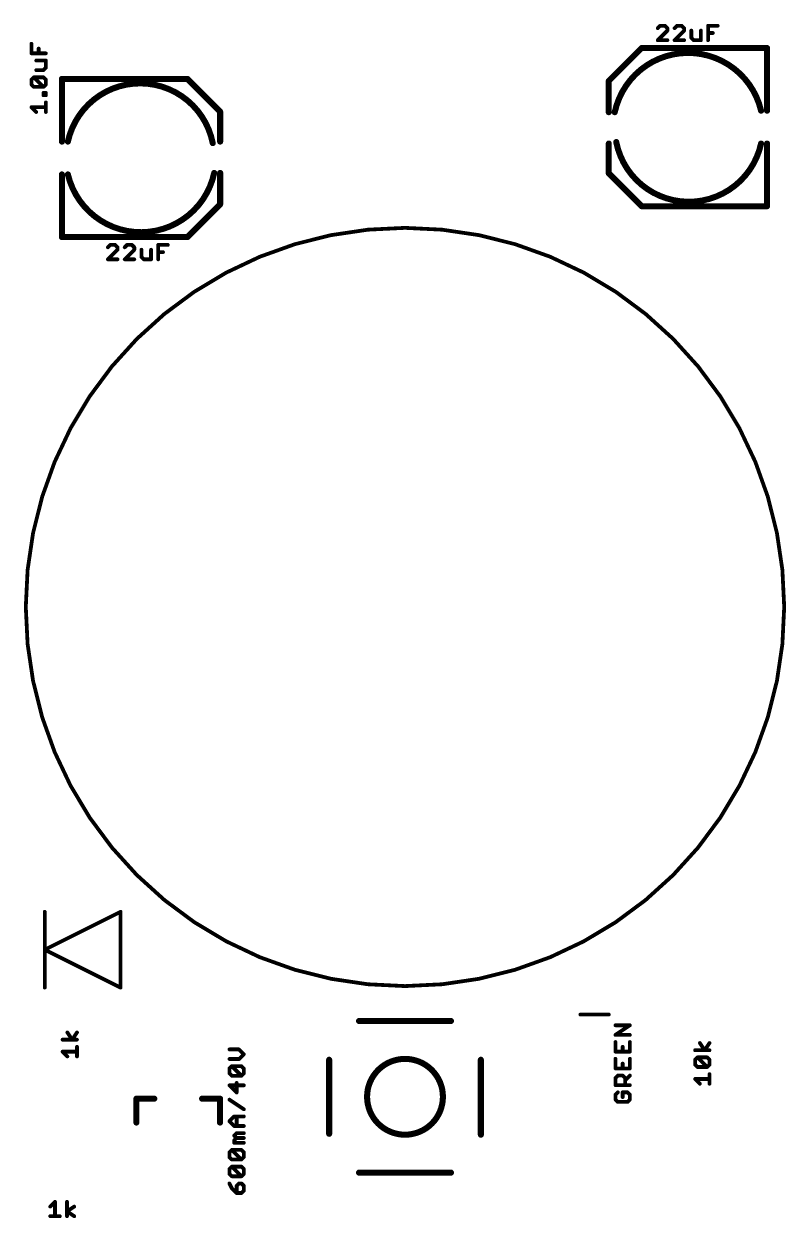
# Model space of a CAD drawing. Extents: x -0.1 to 97.9, y 0.5 to 99.
# Drawn here: x 68.52 to 94.04, y 0.51 to 40.51 of the extents above; entities that cross this region are included whole.
import ezdxf

# ---------------------------------------------------------------- set-up
doc = ezdxf.new("R2010")
doc.units = 0
doc.layers.add('21', color=253, linetype='CONTINUOUS')
doc.layers.add('27', color=253, linetype='CONTINUOUS')

msp = doc.modelspace()

# ---------------------------------------------------------------- linework, layer by layer
at = {"layer": '21'}
for points, const_width in [([(88.105, 38.6054), (89.205, 39.7054)], 0.2032), ([(89.205, 39.7054), (93.405, 39.7054)], 0.2032), ([(93.405, 39.7054), (93.405, 37.6054)], 0.2032), ([(69.79, 38.6704), (73.99, 38.6704)], 0.2032), ([(69.79, 38.6704), (69.79, 36.5704)], 0.2032), ([(73.99, 38.6704), (75.09, 37.5704)], 0.2032), ([(88.105, 38.6054), (88.105, 37.5554)], 0.2032), ([(75.09, 37.5704), (75.09, 36.5704)], 0.2032), ([(88.105, 35.5054), (88.105, 36.5054)], 0.2032), ([(93.405, 34.4054), (93.405, 36.5054)], 0.2032), ([(75.09, 34.4704), (75.09, 35.5204)], 0.2032), ([(89.205, 34.4054), (88.105, 35.5054)], 0.2032), ([(69.79, 33.3704), (69.79, 35.4704)], 0.2032), ([(75.09, 34.4704), (73.99, 33.3704)], 0.2032), ([(93.405, 34.4054), (89.205, 34.4054)], 0.2032), ([(73.99, 33.3704), (69.79, 33.3704)], 0.2032), ([(69.215, 10.7696), (69.215, 9.4996)], 0.127), ([(69.215, 9.4996), (71.755, 10.7696)], 0.127), ([(71.755, 10.7696), (71.755, 8.2296)], 0.127), ([(69.215, 9.4996), (69.215, 8.2296)], 0.127), ([(71.755, 8.2296), (69.215, 9.4996)], 0.127), ([(79.74, 7.112), (82.82, 7.112)], 0.2032), ([(87.1538, 7.3279), (88.1063, 7.3279)], 0.127), ([(78.74, 3.332), (78.74, 5.812)], 0.2032), ([(83.82, 5.812), (83.82, 3.302)], 0.2032), ([(72.8854, 4.51), (72.2854, 4.51)], 0.2032), ([(72.2854, 4.51), (72.2854, 3.71)], 0.2032), ([(74.4854, 4.51), (75.0854, 4.51)], 0.2032), ([(75.0854, 4.51), (75.0854, 3.71)], 0.2032), ([(82.82, 2.032), (79.74, 2.032)], 0.2032)]:
    msp.add_lwpolyline(points, dxfattribs=dict(at, const_width=const_width))
for points, const_width in [([(93.205, 37.6054, 0.8004), (88.305, 37.5554)], 0.2032), ([(89.205, 39.7562, 1), (89.205, 39.6546)], 0.1016), ([(89.2409, 39.6695, 1), (89.1691, 39.7413)], 0.1016), ([(93.4558, 39.7054, 1), (93.3542, 39.7054)], 0.1016), ([(93.405, 39.6546, 1), (93.405, 39.7562)], 0.1016), ([(69.79, 38.7212, 1), (69.79, 38.6196)], 0.1016), ([(69.8408, 38.6704, 1), (69.7392, 38.6704)], 0.1016), ([(74.84, 36.5204, 0.8148), (69.99, 36.5704)], 0.2032), ([(74.0259, 38.7063, 1), (73.9541, 38.6345)], 0.1016), ([(73.99, 38.6196, 1), (73.99, 38.7212)], 0.1016), ([(88.1558, 38.6054, 1), (88.0542, 38.6054)], 0.1016), ([(88.0691, 38.6413, 1), (88.1409, 38.5695)], 0.1016), ([(75.1408, 37.5704, 1), (75.0392, 37.5704)], 0.1016), ([(75.0541, 37.5345, 1), (75.1259, 37.6063)], 0.1016), ([(88.0542, 37.5554, 1), (88.1558, 37.5554)], 0.1016), ([(88.2553, 37.566, 1), (88.3547, 37.5448)], 0.1016), ([(93.1555, 37.5938, 1), (93.2545, 37.617)], 0.1016), ([(93.3542, 37.6054, 1), (93.4558, 37.6054)], 0.1016), ([(69.7392, 36.5704, 1), (69.8408, 36.5704)], 0.1016), ([(69.9404, 36.5812, 1), (70.0396, 36.5596)], 0.1016), ([(74.7901, 36.5107, 1), (74.8899, 36.5301)], 0.1016), ([(75.0392, 36.5704, 1), (75.1408, 36.5704)], 0.1016), ([(88.1558, 36.5054, 1), (88.0542, 36.5054)], 0.1016), ([(88.355, 36.5554, 0.8148), (93.205, 36.5054)], 0.2032), ([(88.4049, 36.5651, 1), (88.3051, 36.5457)], 0.1016), ([(93.2546, 36.4946, 1), (93.1554, 36.5162)], 0.1016), ([(93.4558, 36.5054, 1), (93.3542, 36.5054)], 0.1016), ([(69.99, 35.4704, 0.8004), (74.89, 35.5204)], 0.2032), ([(74.9397, 35.5098, 1), (74.8403, 35.531)], 0.1016), ([(75.1408, 35.5204, 1), (75.0392, 35.5204)], 0.1016), ([(88.1409, 35.5413, 1), (88.0691, 35.4695)], 0.1016), ([(69.8408, 35.4704, 1), (69.7392, 35.4704)], 0.1016), ([(70.0395, 35.482, 1), (69.9405, 35.4588)], 0.1016), ([(88.0542, 35.5054, 1), (88.1558, 35.5054)], 0.1016), ([(75.0392, 34.4704, 1), (75.1408, 34.4704)], 0.1016), ([(75.1259, 34.4345, 1), (75.0541, 34.5063)], 0.1016), ([(89.205, 34.4562, 1), (89.205, 34.3546)], 0.1016), ([(89.1691, 34.3695, 1), (89.2409, 34.4413)], 0.1016), ([(93.3542, 34.4054, 1), (93.4558, 34.4054)], 0.1016), ([(93.405, 34.3546, 1), (93.405, 34.4562)], 0.1016), ([(81.28, 8.2804, 1), (81.28, 33.6804, 1), (81.28, 8.2804)], 0.127), ([(69.79, 33.4212, 1), (69.79, 33.3196)], 0.1016), ([(69.7392, 33.3704, 1), (69.8408, 33.3704)], 0.1016), ([(73.9541, 33.4063, 1), (74.0259, 33.3345)], 0.1016), ([(73.99, 33.3196, 1), (73.99, 33.4212)], 0.1016), ([(69.2468, 10.7696, 1), (69.1833, 10.7696)], 0.0635), ([(71.7868, 10.7696, 1), (71.7233, 10.7696)], 0.0635), ([(71.7692, 10.7412, 1), (71.7408, 10.798)], 0.0635), ([(69.2292, 9.528, 1), (69.2008, 9.4712)], 0.0635), ([(69.2008, 9.528, 1), (69.2292, 9.4712)], 0.0635), ([(69.2468, 9.4996, 1), (69.1833, 9.4996)], 0.0635), ([(69.1833, 9.4996, 1), (69.2468, 9.4996)], 0.0635), ([(69.1833, 8.2296, 1), (69.2468, 8.2296)], 0.0635), ([(71.7233, 8.2296, 1), (71.7868, 8.2296)], 0.0635), ([(71.7408, 8.2012, 1), (71.7692, 8.258)], 0.0635), ([(79.74, 7.1628, 1), (79.74, 7.0612)], 0.1016), ([(82.82, 7.0612, 1), (82.82, 7.1628)], 0.1016), ([(87.1538, 7.3597, 1), (87.1538, 7.2962)], 0.0635), ([(88.1063, 7.2962, 1), (88.1063, 7.3597)], 0.0635), ([(78.7908, 5.812, 1), (78.6892, 5.812)], 0.1016), ([(81.28, 3.302, 1), (81.28, 5.842, 1), (81.28, 3.302)], 0.2032), ([(83.8708, 5.812, 1), (83.7692, 5.812)], 0.1016), ([(72.2854, 4.5608, 1), (72.2854, 4.4592)], 0.1016), ([(72.3362, 4.51, 1), (72.2346, 4.51)], 0.1016), ([(72.8854, 4.4592, 1), (72.8854, 4.5608)], 0.1016), ([(74.4854, 4.5608, 1), (74.4854, 4.4592)], 0.1016), ([(75.1362, 4.51, 1), (75.0346, 4.51)], 0.1016), ([(75.0854, 4.4592, 1), (75.0854, 4.5608)], 0.1016), ([(72.2346, 3.71, 1), (72.3362, 3.71)], 0.1016), ([(75.0346, 3.71, 1), (75.1362, 3.71)], 0.1016), ([(78.6892, 3.332, 1), (78.7908, 3.332)], 0.1016), ([(83.7692, 3.302, 1), (83.8708, 3.302)], 0.1016), ([(79.74, 2.0828, 1), (79.74, 1.9812)], 0.1016), ([(82.82, 1.9812, 1), (82.82, 2.0828)], 0.1016)]:
    msp.add_lwpolyline(points, format="xyb", dxfattribs=dict(at, const_width=const_width))
at = {"layer": '27', "const_width": 0.127}
for points in [[(89.8264, 40.4499), (89.7459, 40.3694)], [(89.9874, 40.4499), (89.8264, 40.4499)], [(90.0679, 40.3694), (89.9874, 40.4499)], [(90.0679, 40.2889), (90.0679, 40.3694)], [(90.3877, 40.4499), (90.3072, 40.3694)], [(90.5487, 40.4499), (90.3877, 40.4499)], [(90.6292, 40.3694), (90.5487, 40.4499)], [(90.6292, 40.2889), (90.6292, 40.3694)], [(91.4298, 39.9669), (91.4298, 40.4499)], [(91.4298, 40.4499), (91.7518, 40.4499)], [(89.7459, 39.9669), (90.0679, 40.2889)], [(90.0679, 39.9669), (89.7459, 39.9669)], [(90.3072, 39.9669), (90.6292, 40.2889)], [(90.6292, 39.9669), (90.3072, 39.9669)], [(90.8685, 40.2889), (90.8685, 40.0474)], [(90.8685, 40.0474), (90.949, 39.9669)], [(90.949, 39.9669), (91.1905, 39.9669)], [(91.1905, 39.9669), (91.1905, 40.2889)], [(91.4298, 40.2084), (91.5908, 40.2084)], [(68.7701, 39.5255), (68.7701, 39.8475)], [(69.0116, 39.5255), (69.0116, 39.6865)], [(69.2531, 39.5255), (68.7701, 39.5255)], [(69.2531, 39.2862), (68.9311, 39.2862)], [(69.2531, 39.0447), (69.2531, 39.2862)], [(68.9311, 38.9642), (69.1726, 38.9642)], [(69.1726, 38.9642), (69.2531, 39.0447)], [(68.7701, 38.6444), (68.8506, 38.7249)], [(68.7701, 38.4834), (68.7701, 38.6444)], [(68.8506, 38.4029), (68.7701, 38.4834)], [(68.8506, 38.7249), (69.1726, 38.7249)], [(69.1726, 38.4029), (68.8506, 38.7249)], [(69.1726, 38.4029), (68.8506, 38.4029)], [(69.1726, 38.7249), (69.2531, 38.6444)], [(69.2531, 38.4834), (69.1726, 38.4029)], [(69.2531, 38.6444), (69.2531, 38.4834)], [(69.1726, 38.1223), (69.1726, 38.2028)], [(69.1726, 38.2028), (69.2531, 38.2028)], [(69.2531, 38.1223), (69.1726, 38.1223)], [(69.2531, 38.2028), (69.2531, 38.1223)], [(68.9311, 37.5609), (68.7701, 37.722)], [(68.7701, 37.722), (69.2531, 37.722)], [(69.2531, 37.5609), (69.2531, 37.883)], [(71.4114, 33.1093), (71.3309, 33.0288)], [(71.3309, 32.6263), (71.6529, 32.9483)], [(71.5724, 33.1093), (71.4114, 33.1093)], [(71.6529, 33.0288), (71.5724, 33.1093)], [(71.6529, 32.9483), (71.6529, 33.0288)], [(71.9727, 33.1093), (71.8922, 33.0288)], [(71.8922, 32.6263), (72.2142, 32.9483)], [(72.1337, 33.1093), (71.9727, 33.1093)], [(72.2142, 33.0288), (72.1337, 33.1093)], [(72.2142, 32.9483), (72.2142, 33.0288)], [(72.4535, 32.9483), (72.4535, 32.7068)], [(72.7755, 32.6263), (72.7755, 32.9483)], [(73.0148, 32.6263), (73.0148, 33.1093)], [(73.0148, 33.1093), (73.3368, 33.1093)], [(73.0148, 32.8678), (73.1758, 32.8678)], [(71.6529, 32.6263), (71.3309, 32.6263)], [(72.2142, 32.6263), (71.8922, 32.6263)], [(72.4535, 32.7068), (72.534, 32.6263)], [(72.534, 32.6263), (72.7755, 32.6263)], [(88.3281, 6.6459), (88.8111, 6.9679)], [(88.8111, 6.9679), (88.3281, 6.9679)], [(70.2945, 6.4857), (69.8115, 6.4857)], [(70.1335, 6.4857), (69.9725, 6.7272)], [(70.2945, 6.7272), (70.1335, 6.4857)], [(88.8111, 6.6459), (88.3281, 6.6459)], [(88.3281, 6.4066), (88.3281, 6.0846)], [(88.8111, 6.0846), (88.8111, 6.4066)], [(91.3171, 6.1313), (91.1561, 6.3728)], [(91.4781, 6.3728), (91.3171, 6.1313)], [(69.9725, 5.9244), (69.8115, 6.0854)], [(69.8115, 6.0854), (70.2945, 6.0854)], [(70.2945, 5.9244), (70.2945, 6.2464)], [(75.7215, 6.1601), (75.3995, 6.1601)], [(75.8825, 5.9991), (75.7215, 6.1601)], [(75.7215, 5.8381), (75.8825, 5.9991)], [(88.3281, 6.0846), (88.8111, 6.0846)], [(88.5696, 6.0846), (88.5696, 6.2456)], [(91.4781, 6.1313), (90.9951, 6.1313)], [(75.3995, 5.8381), (75.7215, 5.8381)], [(75.3995, 5.5183), (75.48, 5.5988)], [(75.48, 5.5988), (75.802, 5.5988)], [(75.802, 5.2768), (75.48, 5.5988)], [(75.802, 5.5988), (75.8825, 5.5183)], [(88.3281, 5.8452), (88.3281, 5.5232)], [(88.5696, 5.5232), (88.5696, 5.6842)], [(88.8111, 5.5232), (88.8111, 5.8452)], [(90.9951, 5.8115), (91.0756, 5.892)], [(90.9951, 5.6505), (90.9951, 5.8115)], [(91.0756, 5.57), (90.9951, 5.6505)], [(91.0756, 5.892), (91.3976, 5.892)], [(91.3976, 5.57), (91.0756, 5.892)], [(91.3976, 5.57), (91.0756, 5.57)], [(91.3976, 5.892), (91.4781, 5.8115)], [(91.4781, 5.6505), (91.3976, 5.57)], [(91.4781, 5.8115), (91.4781, 5.6505)], [(75.3995, 5.3573), (75.3995, 5.5183)], [(75.48, 5.2768), (75.3995, 5.3573)], [(75.802, 5.2768), (75.48, 5.2768)], [(75.8825, 5.3573), (75.802, 5.2768)], [(75.8825, 5.5183), (75.8825, 5.3573)], [(88.3281, 5.5232), (88.8111, 5.5232)], [(88.3281, 5.2034), (88.4086, 5.2839)], [(88.3281, 4.9619), (88.3281, 5.2034)], [(88.4086, 5.2839), (88.5696, 5.2839)], [(88.5696, 5.2839), (88.6501, 5.2034)], [(88.6501, 5.1229), (88.8111, 5.2839)], [(88.6501, 5.2034), (88.6501, 4.9619)], [(91.1561, 5.0087), (90.9951, 5.1697)], [(90.9951, 5.1697), (91.4781, 5.1697)], [(91.4781, 5.0087), (91.4781, 5.3307)], [(75.8825, 4.957), (75.3995, 4.957)], [(75.3995, 4.957), (75.641, 4.7155)], [(75.641, 4.7155), (75.641, 5.0375)], [(88.8111, 4.9619), (88.3281, 4.9619)], [(75.8825, 4.1541), (75.3995, 4.4762)], [(88.4086, 4.7226), (88.3281, 4.6421)], [(88.3281, 4.6421), (88.3281, 4.4811)], [(88.3281, 4.4811), (88.4086, 4.4006)], [(88.4086, 4.4006), (88.7306, 4.4006)], [(88.7306, 4.7226), (88.5696, 4.7226)], [(88.5696, 4.7226), (88.5696, 4.5616)], [(88.8111, 4.6421), (88.7306, 4.7226)], [(88.7306, 4.4006), (88.8111, 4.4811)], [(88.8111, 4.4811), (88.8111, 4.6421)], [(75.3995, 3.7538), (75.5605, 3.9148)], [(75.5605, 3.5928), (75.3995, 3.7538)], [(75.5605, 3.9148), (75.8825, 3.9148)], [(75.8825, 3.5928), (75.5605, 3.5928)], [(75.641, 3.5928), (75.641, 3.9148)], [(75.5605, 3.273), (75.641, 3.3535)], [(75.641, 3.1925), (75.5605, 3.273)], [(75.5605, 3.112), (75.641, 3.1925)], [(75.641, 3.3535), (75.8825, 3.3535)], [(75.641, 3.1925), (75.8825, 3.1925)], [(75.3995, 2.7117), (75.48, 2.7922)], [(75.48, 2.7922), (75.802, 2.7922)], [(75.802, 2.4702), (75.48, 2.7922)], [(75.5605, 3.0315), (75.5605, 3.112)], [(75.8825, 3.0315), (75.5605, 3.0315)], [(75.802, 2.7922), (75.8825, 2.7117)], [(75.3995, 2.5507), (75.3995, 2.7117)], [(75.48, 2.4702), (75.3995, 2.5507)], [(75.802, 2.4702), (75.48, 2.4702)], [(75.8825, 2.5507), (75.802, 2.4702)], [(75.8825, 2.7117), (75.8825, 2.5507)], [(75.3995, 2.1504), (75.48, 2.2309)], [(75.3995, 1.9894), (75.3995, 2.1504)], [(75.48, 1.9089), (75.3995, 1.9894)], [(75.48, 2.2309), (75.802, 2.2309)], [(75.802, 1.9089), (75.48, 2.2309)], [(75.802, 2.2309), (75.8825, 2.1504)], [(75.8825, 1.9894), (75.802, 1.9089)], [(75.8825, 2.1504), (75.8825, 1.9894)], [(75.3995, 1.6696), (75.48, 1.5086)], [(75.802, 1.9089), (75.48, 1.9089)], [(75.7215, 1.6696), (75.641, 1.5891)], [(75.641, 1.5891), (75.641, 1.3476)], [(75.802, 1.6696), (75.7215, 1.6696)], [(75.8825, 1.5891), (75.802, 1.6696)], [(75.8825, 1.4281), (75.8825, 1.5891)], [(75.48, 1.5086), (75.641, 1.3476)], [(75.641, 1.3476), (75.802, 1.3476)], [(75.802, 1.3476), (75.8825, 1.4281)], [(69.399, 0.8935), (69.56, 1.0545)], [(69.56, 1.0545), (69.56, 0.5715)], [(69.9603, 0.5715), (69.9603, 1.0545)], [(69.9603, 0.7325), (70.2018, 0.8935)], [(69.399, 0.5715), (69.721, 0.5715)], [(70.2018, 0.5715), (69.9603, 0.7325)]]:
    msp.add_lwpolyline(points, dxfattribs=at)
at = {"layer": '27', "const_width": 0.0635}
for points in [[(89.7234, 40.3919, 1), (89.7683, 40.347)], [(89.8264, 40.4817, 1), (89.8264, 40.4182)], [(89.8488, 40.4275, 1), (89.8039, 40.4724)], [(90.0098, 40.4724, 1), (89.9649, 40.4275)], [(89.9874, 40.4182, 1), (89.9874, 40.4817)], [(90.0996, 40.3694, 1), (90.0361, 40.3694)], [(90.0454, 40.347, 1), (90.0903, 40.3919)], [(90.2847, 40.3919, 1), (90.3296, 40.347)], [(90.3877, 40.4817, 1), (90.3877, 40.4182)], [(90.4101, 40.4275, 1), (90.3652, 40.4724)], [(90.5711, 40.4724, 1), (90.5262, 40.4275)], [(90.5487, 40.4182, 1), (90.5487, 40.4817)], [(90.6609, 40.3694, 1), (90.5974, 40.3694)], [(90.6067, 40.347, 1), (90.6516, 40.3919)], [(91.4298, 40.4817, 1), (91.4298, 40.4182)], [(91.4616, 40.4499, 1), (91.3981, 40.4499)], [(91.7518, 40.4182, 1), (91.7518, 40.4817)], [(89.7234, 39.9894, 1), (89.7683, 39.9444)], [(89.7459, 39.9987, 1), (89.7459, 39.9352)], [(90.0361, 40.2889, 1), (90.0996, 40.2889)], [(90.0903, 40.2665, 1), (90.0454, 40.3114)], [(90.0679, 39.9352, 1), (90.0679, 39.9987)], [(90.2847, 39.9894, 1), (90.3296, 39.9444)], [(90.3072, 39.9987, 1), (90.3072, 39.9352)], [(90.5974, 40.2889, 1), (90.6609, 40.2889)], [(90.6516, 40.2665, 1), (90.6067, 40.3114)], [(90.6292, 39.9352, 1), (90.6292, 39.9987)], [(90.9002, 40.2889, 1), (90.8367, 40.2889)], [(90.8909, 40.0699, 1), (90.846, 40.0249)], [(90.8367, 40.0474, 1), (90.9002, 40.0474)], [(90.949, 39.9987, 1), (90.949, 39.9352)], [(90.9265, 39.9444, 1), (90.9714, 39.9894)], [(91.2223, 40.2889, 1), (91.1587, 40.2889)], [(91.1905, 39.9352, 1), (91.1905, 39.9987)], [(91.4298, 40.2402, 1), (91.4298, 40.1767)], [(91.5908, 40.1767, 1), (91.5908, 40.2402)], [(68.8018, 39.8475, 1), (68.7383, 39.8475)], [(69.0433, 39.6865, 1), (68.9798, 39.6865)], [(91.1587, 39.9669, 1), (91.2223, 39.9669)], [(91.3981, 39.9669, 1), (91.4616, 39.9669)], [(68.7383, 39.5255, 1), (68.8018, 39.5255)], [(68.7701, 39.5573, 1), (68.7701, 39.4938)], [(68.9311, 39.318, 1), (68.9311, 39.2545)], [(68.9798, 39.5255, 1), (69.0433, 39.5255)], [(69.2849, 39.2862, 1), (69.2214, 39.2862)], [(69.2531, 39.4938, 1), (69.2531, 39.5573)], [(69.2531, 39.2545, 1), (69.2531, 39.318)], [(68.9311, 38.996, 1), (68.9311, 38.9325)], [(69.1501, 38.9867, 1), (69.1951, 38.9418)], [(69.1726, 38.9325, 1), (69.1726, 38.996)], [(69.2214, 39.0447, 1), (69.2849, 39.0447)], [(69.2756, 39.0223, 1), (69.2306, 39.0672)], [(68.8018, 38.6444, 1), (68.7383, 38.6444)], [(68.7383, 38.4834, 1), (68.8018, 38.4834)], [(68.7476, 38.6669, 1), (68.7925, 38.622)], [(68.7925, 38.5059, 1), (68.7476, 38.461)], [(68.8506, 38.7567, 1), (68.8506, 38.6932)], [(68.873, 38.7474, 1), (68.8281, 38.7025)], [(68.8506, 38.4347, 1), (68.8506, 38.3712)], [(68.873, 38.7025, 1), (68.8281, 38.7474)], [(68.8281, 38.3805, 1), (68.873, 38.4254)], [(69.1951, 38.7474, 1), (69.1501, 38.7025)], [(69.1501, 38.4254, 1), (69.1951, 38.3805)], [(69.1501, 38.3805, 1), (69.1951, 38.4254)], [(69.1726, 38.6932, 1), (69.1726, 38.7567)], [(69.1726, 38.3712, 1), (69.1726, 38.4347)], [(69.2849, 38.6444, 1), (69.2214, 38.6444)], [(69.2214, 38.4834, 1), (69.2849, 38.4834)], [(69.2306, 38.622, 1), (69.2756, 38.6669)], [(69.2756, 38.461, 1), (69.2306, 38.5059)], [(69.2044, 38.2028, 1), (69.1409, 38.2028)], [(69.1726, 38.2345, 1), (69.1726, 38.171)], [(69.1726, 38.154, 1), (69.1726, 38.0905)], [(69.1409, 38.1223, 1), (69.2044, 38.1223)], [(69.2849, 38.2028, 1), (69.2214, 38.2028)], [(69.2214, 38.1223, 1), (69.2849, 38.1223)], [(69.2531, 38.171, 1), (69.2531, 38.2345)], [(69.2531, 38.0905, 1), (69.2531, 38.154)], [(68.7701, 37.7537, 1), (68.7701, 37.6902)], [(68.7925, 37.7444, 1), (68.7476, 37.6995)], [(68.9086, 37.5385, 1), (68.9535, 37.5834)], [(69.2849, 37.883, 1), (69.2214, 37.883)], [(69.2531, 37.6902, 1), (69.2531, 37.7537)], [(69.2214, 37.5609, 1), (69.2849, 37.5609)], [(71.3084, 33.0513, 1), (71.3533, 33.0064)], [(71.4114, 33.1411, 1), (71.4114, 33.0776)], [(71.4338, 33.0869, 1), (71.3889, 33.1318)], [(71.5948, 33.1318, 1), (71.5499, 33.0869)], [(71.5724, 33.0776, 1), (71.5724, 33.1411)], [(71.6846, 33.0288, 1), (71.6211, 33.0288)], [(71.6211, 32.9483, 1), (71.6846, 32.9483)], [(71.6304, 33.0064, 1), (71.6753, 33.0513)], [(71.6753, 32.9259, 1), (71.6304, 32.9708)], [(71.8697, 33.0513, 1), (71.9146, 33.0064)], [(71.9727, 33.1411, 1), (71.9727, 33.0776)], [(71.9951, 33.0869, 1), (71.9502, 33.1318)], [(72.1561, 33.1318, 1), (72.1112, 33.0869)], [(72.1337, 33.0776, 1), (72.1337, 33.1411)], [(72.2459, 33.0288, 1), (72.1824, 33.0288)], [(72.1824, 32.9483, 1), (72.2459, 32.9483)], [(72.1917, 33.0064, 1), (72.2366, 33.0513)], [(72.2366, 32.9259, 1), (72.1917, 32.9708)], [(72.4852, 32.9483, 1), (72.4217, 32.9483)], [(72.8073, 32.9483, 1), (72.7438, 32.9483)], [(73.0148, 33.1411, 1), (73.0148, 33.0776)], [(73.0466, 33.1093, 1), (72.9831, 33.1093)], [(73.0148, 32.8996, 1), (73.0148, 32.8361)], [(73.1758, 32.8361, 1), (73.1758, 32.8996)], [(73.3368, 33.0776, 1), (73.3368, 33.1411)], [(71.3309, 32.6581, 1), (71.3309, 32.5945)], [(71.3084, 32.6488, 1), (71.3533, 32.6038)], [(71.6529, 32.5945, 1), (71.6529, 32.6581)], [(71.8922, 32.6581, 1), (71.8922, 32.5945)], [(71.8697, 32.6488, 1), (71.9146, 32.6038)], [(72.2142, 32.5945, 1), (72.2142, 32.6581)], [(72.4759, 32.7293, 1), (72.431, 32.6843)], [(72.4217, 32.7068, 1), (72.4852, 32.7068)], [(72.534, 32.6581, 1), (72.534, 32.5945)], [(72.5115, 32.6038, 1), (72.5564, 32.6488)], [(72.7438, 32.6263, 1), (72.8073, 32.6263)], [(72.7755, 32.5945, 1), (72.7755, 32.6581)], [(72.9831, 32.6263, 1), (73.0466, 32.6263)], [(88.3281, 6.9996, 1), (88.3281, 6.9361)], [(88.8287, 6.9414, 1), (88.7935, 6.9943)], [(88.8111, 6.9361, 1), (88.8111, 6.9996)], [(69.8115, 6.5174, 1), (69.8115, 6.4539)], [(69.9989, 6.7448, 1), (69.9461, 6.7096)], [(70.1071, 6.5033, 1), (70.1599, 6.4681)], [(70.1071, 6.4681, 1), (70.1599, 6.5033)], [(70.3209, 6.7096, 1), (70.2681, 6.7448)], [(70.2945, 6.4539, 1), (70.2945, 6.5174)], [(88.3598, 6.4066, 1), (88.2963, 6.4066)], [(88.3281, 6.6776, 1), (88.3281, 6.6141)], [(88.3105, 6.6723, 1), (88.3457, 6.6194)], [(88.8429, 6.4066, 1), (88.7794, 6.4066)], [(88.8111, 6.6141, 1), (88.8111, 6.6776)], [(91.1825, 6.3904, 1), (91.1297, 6.3552)], [(91.5045, 6.3552, 1), (91.4517, 6.3904)], [(69.8339, 6.1078, 1), (69.789, 6.0629)], [(69.8115, 6.1171, 1), (69.8115, 6.0536)], [(70.3263, 6.2464, 1), (70.2627, 6.2464)], [(70.2945, 6.0536, 1), (70.2945, 6.1171)], [(75.3995, 6.1918, 1), (75.3995, 6.1283)], [(75.7439, 6.1825, 1), (75.699, 6.1376)], [(75.7215, 6.1283, 1), (75.7215, 6.1918)], [(75.905, 5.9766, 1), (75.86, 6.0215)], [(75.86, 5.9766, 1), (75.905, 6.0215)], [(88.2963, 6.0846, 1), (88.3598, 6.0846)], [(88.3281, 6.1163, 1), (88.3281, 6.0528)], [(88.6013, 6.2456, 1), (88.5378, 6.2456)], [(88.5378, 6.0846, 1), (88.6013, 6.0846)], [(88.7794, 6.0846, 1), (88.8429, 6.0846)], [(88.8111, 6.0528, 1), (88.8111, 6.1163)], [(90.9951, 6.1631, 1), (90.9951, 6.0996)], [(91.2907, 6.1489, 1), (91.3435, 6.1137)], [(91.2907, 6.1137, 1), (91.3435, 6.1489)], [(91.4781, 6.0996, 1), (91.4781, 6.1631)], [(69.95, 5.9019, 1), (69.9949, 5.9468)], [(70.2627, 5.9244, 1), (70.3263, 5.9244)], [(75.3995, 5.8698, 1), (75.3995, 5.8063)], [(75.48, 5.6305, 1), (75.48, 5.567)], [(75.5024, 5.6212, 1), (75.4575, 5.5763)], [(75.5024, 5.5763, 1), (75.4575, 5.6212)], [(75.699, 5.8605, 1), (75.7439, 5.8156)], [(75.7215, 5.8063, 1), (75.7215, 5.8698)], [(75.8245, 5.6212, 1), (75.7795, 5.5763)], [(75.802, 5.567, 1), (75.802, 5.6305)], [(88.3598, 5.8452, 1), (88.2963, 5.8452)], [(88.6013, 5.6842, 1), (88.5378, 5.6842)], [(88.8429, 5.8452, 1), (88.7794, 5.8452)], [(91.0268, 5.8115, 1), (90.9633, 5.8115)], [(90.9726, 5.834, 1), (91.0175, 5.7891)], [(91.0175, 5.673, 1), (90.9726, 5.6281)], [(90.9633, 5.6505, 1), (91.0268, 5.6505)], [(91.0756, 5.9238, 1), (91.0756, 5.8603)], [(91.098, 5.9145, 1), (91.0531, 5.8696)], [(91.0756, 5.6018, 1), (91.0756, 5.5383)], [(91.098, 5.8696, 1), (91.0531, 5.9145)], [(91.0531, 5.5476, 1), (91.098, 5.5925)], [(91.4201, 5.9145, 1), (91.3751, 5.8696)], [(91.3751, 5.5925, 1), (91.4201, 5.5476)], [(91.3751, 5.5476, 1), (91.4201, 5.5925)], [(91.3976, 5.8603, 1), (91.3976, 5.9238)], [(91.3976, 5.5383, 1), (91.3976, 5.6018)], [(91.5099, 5.8115, 1), (91.4463, 5.8115)], [(91.4463, 5.6505, 1), (91.5099, 5.6505)], [(91.4556, 5.7891, 1), (91.5006, 5.834)], [(91.5006, 5.6281, 1), (91.4556, 5.673)], [(75.4312, 5.5183, 1), (75.3677, 5.5183)], [(75.3677, 5.3573, 1), (75.4312, 5.3573)], [(75.377, 5.5407, 1), (75.4219, 5.4958)], [(75.4219, 5.3797, 1), (75.377, 5.3348)], [(75.48, 5.3085, 1), (75.48, 5.245)], [(75.4575, 5.2543, 1), (75.5024, 5.2992)], [(75.7795, 5.2992, 1), (75.8245, 5.2543)], [(75.7795, 5.2543, 1), (75.8245, 5.2992)], [(75.802, 5.245, 1), (75.802, 5.3085)], [(75.9143, 5.5183, 1), (75.8508, 5.5183)], [(75.8508, 5.3573, 1), (75.9143, 5.3573)], [(75.86, 5.4958, 1), (75.905, 5.5407)], [(75.905, 5.3348, 1), (75.86, 5.3797)], [(88.2963, 5.5232, 1), (88.3598, 5.5232)], [(88.3598, 5.2034, 1), (88.2963, 5.2034)], [(88.3281, 5.555, 1), (88.3281, 5.4915)], [(88.3056, 5.2259, 1), (88.3505, 5.181)], [(88.4086, 5.3157, 1), (88.4086, 5.2522)], [(88.431, 5.2615, 1), (88.3861, 5.3064)], [(88.5378, 5.5232, 1), (88.6013, 5.5232)], [(88.592, 5.3064, 1), (88.5471, 5.2615)], [(88.5696, 5.2522, 1), (88.5696, 5.3157)], [(88.6818, 5.2034, 1), (88.6183, 5.2034)], [(88.6276, 5.181, 1), (88.6725, 5.2259)], [(88.7794, 5.5232, 1), (88.8429, 5.5232)], [(88.8336, 5.2615, 1), (88.7886, 5.3064)], [(88.8111, 5.4915, 1), (88.8111, 5.555)], [(90.9951, 5.2015, 1), (90.9951, 5.138)], [(91.0175, 5.1922, 1), (90.9726, 5.1473)], [(91.5099, 5.3307, 1), (91.4463, 5.3307)], [(91.4781, 5.138, 1), (91.4781, 5.2015)], [(75.3995, 4.9887, 1), (75.3995, 4.9252)], [(75.4219, 4.9794, 1), (75.377, 4.9345)], [(75.6727, 5.0375, 1), (75.6092, 5.0375)], [(75.8825, 4.9252, 1), (75.8825, 4.9887)], [(88.2963, 4.9619, 1), (88.3598, 4.9619)], [(88.3281, 4.9937, 1), (88.3281, 4.9302)], [(88.6276, 5.1454, 1), (88.6725, 5.1005)], [(88.6183, 4.9619, 1), (88.6818, 4.9619)], [(88.8111, 4.9302, 1), (88.8111, 4.9937)], [(91.1336, 4.9863, 1), (91.1785, 5.0312)], [(91.4463, 5.0087, 1), (91.5099, 5.0087)], [(75.4171, 4.5026, 1), (75.3819, 4.4497)], [(75.6092, 4.7155, 1), (75.6727, 4.7155)], [(75.6185, 4.693, 1), (75.6634, 4.7379)], [(88.3598, 4.6421, 1), (88.2963, 4.6421)], [(88.2963, 4.4811, 1), (88.3598, 4.4811)], [(88.3056, 4.6646, 1), (88.3505, 4.6197)], [(88.3505, 4.5036, 1), (88.3056, 4.4587)], [(88.4086, 4.4324, 1), (88.4086, 4.3689)], [(88.431, 4.7002, 1), (88.3861, 4.7451)], [(88.3861, 4.3782, 1), (88.431, 4.4231)], [(88.5696, 4.7544, 1), (88.5696, 4.6909)], [(88.6013, 4.7226, 1), (88.5378, 4.7226)], [(88.5378, 4.5616, 1), (88.6013, 4.5616)], [(88.7531, 4.7451, 1), (88.7081, 4.7002)], [(88.7081, 4.4231, 1), (88.7531, 4.3782)], [(88.7306, 4.6909, 1), (88.7306, 4.7544)], [(88.7306, 4.3689, 1), (88.7306, 4.4324)], [(88.8429, 4.6421, 1), (88.7794, 4.6421)], [(88.7794, 4.4811, 1), (88.8429, 4.4811)], [(88.7886, 4.6197, 1), (88.8336, 4.6646)], [(88.8336, 4.4587, 1), (88.7886, 4.5036)], [(75.8649, 4.1277, 1), (75.9001, 4.1806)], [(75.4219, 3.7763, 1), (75.377, 3.7314)], [(75.377, 3.7763, 1), (75.4219, 3.7314)], [(75.5605, 3.9466, 1), (75.5605, 3.8831)], [(75.5605, 3.6246, 1), (75.5605, 3.5611)], [(75.5829, 3.8924, 1), (75.538, 3.9373)], [(75.538, 3.5704, 1), (75.5829, 3.6153)], [(75.6727, 3.9148, 1), (75.6092, 3.9148)], [(75.6092, 3.5928, 1), (75.6727, 3.5928)], [(75.8825, 3.8831, 1), (75.8825, 3.9466)], [(75.8825, 3.5611, 1), (75.8825, 3.6246)], [(75.5829, 3.2955, 1), (75.538, 3.2506)], [(75.538, 3.2955, 1), (75.5829, 3.2506)], [(75.641, 3.3853, 1), (75.641, 3.3218)], [(75.641, 3.2243, 1), (75.641, 3.1608)], [(75.6634, 3.3311, 1), (75.6185, 3.376)], [(75.6634, 3.1701, 1), (75.6185, 3.215)], [(75.6185, 3.1701, 1), (75.6634, 3.215)], [(75.8825, 3.3218, 1), (75.8825, 3.3853)], [(75.8825, 3.1608, 1), (75.8825, 3.2243)], [(75.48, 2.824, 1), (75.48, 2.7605)], [(75.5024, 2.8147, 1), (75.4575, 2.7698)], [(75.5024, 2.7698, 1), (75.4575, 2.8147)], [(75.5922, 3.112, 1), (75.5287, 3.112)], [(75.5287, 3.0315, 1), (75.5922, 3.0315)], [(75.538, 3.1345, 1), (75.5829, 3.0896)], [(75.5605, 3.0633, 1), (75.5605, 2.9998)], [(75.8245, 2.8147, 1), (75.7795, 2.7698)], [(75.802, 2.7605, 1), (75.802, 2.824)], [(75.8825, 2.9998, 1), (75.8825, 3.0633)], [(75.4312, 2.7117, 1), (75.3677, 2.7117)], [(75.3677, 2.5507, 1), (75.4312, 2.5507)], [(75.377, 2.7342, 1), (75.4219, 2.6893)], [(75.4219, 2.5732, 1), (75.377, 2.5283)], [(75.48, 2.502, 1), (75.48, 2.4385)], [(75.4575, 2.4478, 1), (75.5024, 2.4927)], [(75.7795, 2.4927, 1), (75.8245, 2.4478)], [(75.7795, 2.4478, 1), (75.8245, 2.4927)], [(75.802, 2.4385, 1), (75.802, 2.502)], [(75.9143, 2.7117, 1), (75.8508, 2.7117)], [(75.8508, 2.5507, 1), (75.9143, 2.5507)], [(75.86, 2.6893, 1), (75.905, 2.7342)], [(75.905, 2.5283, 1), (75.86, 2.5732)], [(75.4312, 2.1504, 1), (75.3677, 2.1504)], [(75.3677, 1.9894, 1), (75.4312, 1.9894)], [(75.377, 2.1729, 1), (75.4219, 2.128)], [(75.4219, 2.0119, 1), (75.377, 1.967)], [(75.48, 2.2627, 1), (75.48, 2.1992)], [(75.5024, 2.2534, 1), (75.4575, 2.2085)], [(75.5024, 2.2085, 1), (75.4575, 2.2534)], [(75.8245, 2.2534, 1), (75.7795, 2.2085)], [(75.802, 2.1992, 1), (75.802, 2.2627)], [(75.9143, 2.1504, 1), (75.8508, 2.1504)], [(75.8508, 1.9894, 1), (75.9143, 1.9894)], [(75.86, 2.128, 1), (75.905, 2.1729)], [(75.905, 1.967, 1), (75.86, 2.0119)], [(75.4279, 1.6838, 1), (75.3711, 1.6554)], [(75.48, 1.9407, 1), (75.48, 1.8772)], [(75.4575, 1.8865, 1), (75.5024, 1.9314)], [(75.6727, 1.5891, 1), (75.6092, 1.5891)], [(75.6185, 1.6116, 1), (75.6634, 1.5667)], [(75.7215, 1.7014, 1), (75.7215, 1.6379)], [(75.7439, 1.6472, 1), (75.699, 1.6921)], [(75.7795, 1.9314, 1), (75.8245, 1.8865)], [(75.8245, 1.6921, 1), (75.7795, 1.6472)], [(75.7795, 1.8865, 1), (75.8245, 1.9314)], [(75.802, 1.8772, 1), (75.802, 1.9407)], [(75.802, 1.6379, 1), (75.802, 1.7014)], [(75.9143, 1.5891, 1), (75.8508, 1.5891)], [(75.86, 1.5667, 1), (75.905, 1.6116)], [(75.5024, 1.5311, 1), (75.4575, 1.4862)], [(75.4516, 1.4944, 1), (75.5084, 1.5228)], [(75.6092, 1.3476, 1), (75.6727, 1.3476)], [(75.641, 1.3794, 1), (75.641, 1.3159)], [(75.6185, 1.3251, 1), (75.6634, 1.3701)], [(75.7795, 1.3701, 1), (75.8245, 1.3251)], [(75.802, 1.3159, 1), (75.802, 1.3794)], [(75.8508, 1.4281, 1), (75.9143, 1.4281)], [(75.905, 1.4056, 1), (75.86, 1.4506)], [(69.3765, 0.916, 1), (69.4214, 0.8711)], [(69.5917, 1.0545, 1), (69.5282, 1.0545)], [(69.5824, 1.0321, 1), (69.5375, 1.077)], [(69.992, 1.0545, 1), (69.9285, 1.0545)], [(70.2194, 0.8671, 1), (70.1842, 0.9199)], [(69.399, 0.6033, 1), (69.399, 0.5397)], [(69.5282, 0.5715, 1), (69.5917, 0.5715)], [(69.721, 0.5397, 1), (69.721, 0.6033)], [(69.9285, 0.5715, 1), (69.992, 0.5715)], [(69.9779, 0.7589, 1), (69.9427, 0.7061)], [(69.9427, 0.7589, 1), (69.9779, 0.7061)], [(70.1842, 0.5451, 1), (70.2194, 0.5979)]]:
    msp.add_lwpolyline(points, format="xyb", dxfattribs=at)

doc.saveas('drawing.dxf')
